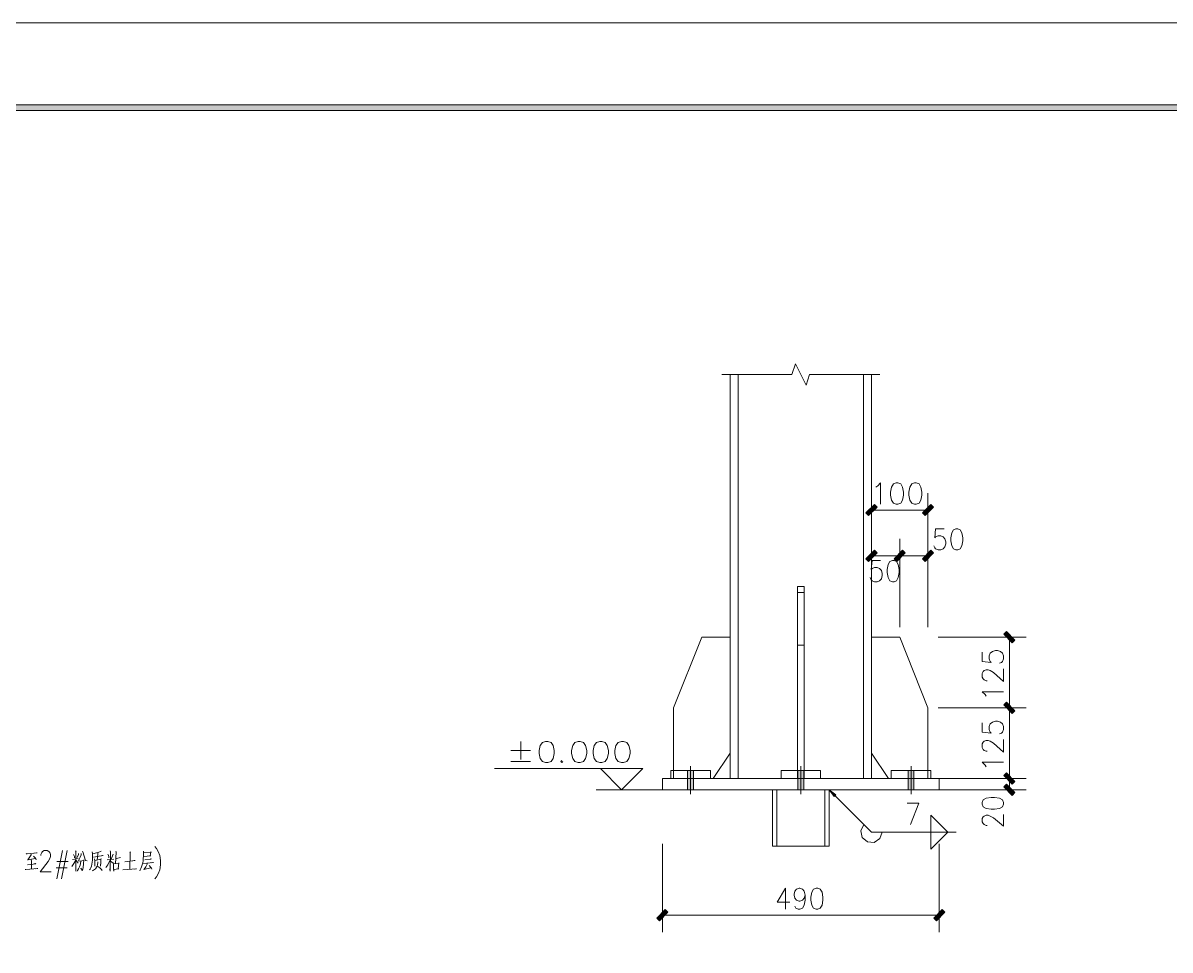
# Model space of a CAD drawing. Header units: millimetres. Extents: x 0 to 586, y 0 to 414.
# Drawn here: x 328.4 to 461.8, y 306.2 to 414.1 of the extents above; entities that cross this region are included whole.
import ezdxf

# ---------------------------------------------------------------- set-up
doc = ezdxf.new("R2010")
doc.units = ezdxf.units.MM

msp = doc.modelspace()

# ---------------------------------------------------------------- hatches: boundary and pattern name
h = msp.add_hatch(color=0)
h.dxf.hatch_style = 2
h.paths.add_polyline_path([(576.117861, 404.569083), (575.429944, 403.877639), (24.994306, 403.877639), (24.302861, 404.569083)])
h = msp.add_hatch(color=0)
h.dxf.hatch_style = 2
h.paths.add_polyline_path([(426.741167, 356.764167), (426.427194, 357.078139), (427.414972, 358.062389), (427.725417, 357.748417)])
h = msp.add_hatch(color=0)
h.dxf.hatch_style = 2
h.paths.add_polyline_path([(433.313417, 356.764167), (432.999444, 357.078139), (433.987222, 358.062389), (434.301194, 357.748417)])
h = msp.add_hatch(color=0)
h.dxf.hatch_style = 2
h.paths.add_polyline_path([(426.741167, 351.44075), (426.427194, 351.754722), (427.414972, 352.738972), (427.725417, 352.425)])
h = msp.add_hatch(color=0)
h.dxf.hatch_style = 2
h.paths.add_polyline_path([(430.029056, 351.44075), (429.715083, 351.754722), (430.699333, 352.738972), (431.013306, 352.425)])
h = msp.add_hatch(color=0)
h.dxf.hatch_style = 2
h.paths.add_polyline_path([(430.029056, 351.44075), (429.715083, 351.754722), (430.699333, 352.738972), (431.013306, 352.425)])
h = msp.add_hatch(color=0)
h.dxf.hatch_style = 2
h.paths.add_polyline_path([(433.313417, 351.44075), (432.999444, 351.754722), (433.987222, 352.738972), (434.301194, 352.425)])
h = msp.add_hatch(color=0)
h.dxf.hatch_style = 2
h.paths.add_polyline_path([(442.464472, 342.959972), (442.778444, 343.273944), (443.766222, 342.289694), (443.45225, 341.975722)])
h = msp.add_hatch(color=0)
h.dxf.hatch_style = 2
h.paths.add_polyline_path([(442.464472, 334.743778), (442.778444, 335.05775), (443.766222, 334.0735), (443.45225, 333.759528)])
h = msp.add_hatch(color=0)
h.dxf.hatch_style = 2
h.paths.add_polyline_path([(442.464472, 334.743778), (442.778444, 335.05775), (443.766222, 334.0735), (443.45225, 333.759528)])
h = msp.add_hatch(color=0)
h.dxf.hatch_style = 2
h.paths.add_polyline_path([(405.697972, 327.113194), (406.389417, 327.113194), (406.389417, 324.876583), (405.697972, 324.876583)])
h = msp.add_hatch(color=0)
h.dxf.hatch_style = 2
h.paths.add_polyline_path([(405.697972, 327.113194), (406.389417, 327.113194), (406.389417, 324.876583), (405.697972, 324.876583)])
h = msp.add_hatch(color=0)
h.dxf.hatch_style = 2
h.paths.add_polyline_path([(418.517917, 327.113194), (419.205833, 327.113194), (419.205833, 324.876583), (418.517917, 324.876583)])
h = msp.add_hatch(color=0)
h.dxf.hatch_style = 2
h.paths.add_polyline_path([(418.517917, 327.113194), (419.205833, 327.113194), (419.205833, 324.876583), (418.517917, 324.876583)])
h = msp.add_hatch(color=0)
h.dxf.hatch_style = 2
h.paths.add_polyline_path([(431.334333, 327.113194), (432.02225, 327.113194), (432.02225, 324.876583), (431.334333, 324.876583)])
h = msp.add_hatch(color=0)
h.dxf.hatch_style = 2
h.paths.add_polyline_path([(431.334333, 327.113194), (432.02225, 327.113194), (432.02225, 324.876583), (431.334333, 324.876583)])
h = msp.add_hatch(color=0)
h.dxf.hatch_style = 2
h.paths.add_polyline_path([(442.464472, 326.527583), (442.778444, 326.841556), (443.766222, 325.857306), (443.45225, 325.543333)])
h = msp.add_hatch(color=0)
h.dxf.hatch_style = 2
h.paths.add_polyline_path([(442.464472, 326.527583), (442.778444, 326.841556), (443.766222, 325.857306), (443.45225, 325.543333)])
h = msp.add_hatch(color=0)
h.dxf.hatch_style = 2
h.paths.add_polyline_path([(442.464472, 325.21525), (442.778444, 325.529222), (443.766222, 324.541444), (443.45225, 324.227472)])
h = msp.add_hatch(color=0)
h.dxf.hatch_style = 2
h.paths.add_polyline_path([(422.148, 324.876583), (422.948806, 324.287444), (422.740667, 324.075778)])
h = msp.add_hatch(color=0)
h.dxf.hatch_style = 2
h.paths.add_polyline_path([(402.420667, 309.643639), (402.106694, 309.957611), (403.094472, 310.941861), (403.408444, 310.627889)])
h = msp.add_hatch(color=0)
h.dxf.hatch_style = 2
h.paths.add_polyline_path([(434.629278, 309.643639), (434.315306, 309.957611), (435.299556, 310.941861), (435.613528, 310.627889)])

# ---------------------------------------------------------------- linework, layer by layer
at = {"color": 0, "lineweight": 0}
for points in [[(0, 0), (585.632278, 0), (585.632278, 414.0835), (0, 414.0835)], [(576.117861, 404.569083), (575.429944, 403.877639), (24.994306, 403.877639), (24.302861, 404.569083)], [(429.944389, 360.567111), (429.626889, 360.450694), (429.411694, 360.097917), (429.305861, 359.512306), (429.305861, 359.159528), (429.411694, 358.573917), (429.626889, 358.221139), (429.944389, 358.104722), (430.159583, 358.104722), (430.477083, 358.221139), (430.692278, 358.573917), (430.798111, 359.159528), (430.798111, 359.512306), (430.692278, 360.097917), (430.477083, 360.450694), (430.159583, 360.567111)], [(432.075167, 360.567111), (431.754139, 360.450694), (431.542472, 360.097917), (431.436639, 359.512306), (431.436639, 359.159528), (431.542472, 358.573917), (431.754139, 358.221139), (432.075167, 358.104722), (432.286833, 358.104722), (432.607861, 358.221139), (432.819528, 358.573917), (432.925361, 359.159528), (432.925361, 359.512306), (432.819528, 360.097917), (432.607861, 360.450694), (432.286833, 360.567111)], [(426.741167, 356.764167), (426.427194, 357.078139), (427.414972, 358.062389), (427.725417, 357.748417)], [(433.313417, 356.764167), (432.999444, 357.078139), (433.987222, 358.062389), (434.301194, 357.748417)], [(436.904694, 355.243694), (436.608361, 355.127278), (436.410806, 354.7745), (436.312028, 354.188889), (436.312028, 353.836111), (436.410806, 353.2505), (436.608361, 352.897722), (436.904694, 352.781306), (437.10225, 352.781306), (437.395056, 352.897722), (437.592611, 353.2505), (437.691389, 353.836111), (437.691389, 354.188889), (437.592611, 354.7745), (437.395056, 355.127278), (437.10225, 355.243694)], [(426.741167, 351.44075), (426.427194, 351.754722), (427.414972, 352.738972), (427.725417, 352.425)], [(430.029056, 351.44075), (429.715083, 351.754722), (430.699333, 352.738972), (431.013306, 352.425)], [(430.029056, 351.44075), (429.715083, 351.754722), (430.699333, 352.738972), (431.013306, 352.425)], [(433.313417, 351.44075), (432.999444, 351.754722), (433.987222, 352.738972), (434.301194, 352.425)], [(429.510472, 351.546583), (429.214139, 351.430167), (429.016583, 351.077389), (428.917806, 350.491778), (428.917806, 350.139), (429.016583, 349.553389), (429.214139, 349.200611), (429.510472, 349.080667), (429.708028, 349.080667), (430.000833, 349.200611), (430.198389, 349.553389), (430.297167, 350.139), (430.297167, 350.491778), (430.198389, 351.077389), (430.000833, 351.430167), (429.708028, 351.546583)], [(442.464472, 342.959972), (442.778444, 343.273944), (443.766222, 342.289694), (443.45225, 341.975722)], [(442.464472, 334.743778), (442.778444, 335.05775), (443.766222, 334.0735), (443.45225, 333.759528)], [(442.464472, 334.743778), (442.778444, 335.05775), (443.766222, 334.0735), (443.45225, 333.759528)], [(389.184444, 330.496333), (388.806972, 330.379917), (388.5565, 330.027139), (388.4295, 329.441528), (388.4295, 329.08875), (388.5565, 328.503139), (388.806972, 328.150361), (389.184444, 328.033944), (389.438444, 328.033944), (389.815917, 328.150361), (390.066389, 328.503139), (390.193389, 329.08875), (390.193389, 329.441528), (390.066389, 330.027139), (389.815917, 330.379917), (389.438444, 330.496333)], [(392.959167, 330.496333), (392.581694, 330.379917), (392.331222, 330.027139), (392.204222, 329.441528), (392.204222, 329.08875), (392.331222, 328.503139), (392.581694, 328.150361), (392.959167, 328.033944), (393.213167, 328.033944), (393.590639, 328.150361), (393.841111, 328.503139), (393.968111, 329.08875), (393.968111, 329.441528), (393.841111, 330.027139), (393.590639, 330.379917), (393.213167, 330.496333)], [(395.478, 330.496333), (395.100528, 330.379917), (394.846528, 330.027139), (394.723056, 329.441528), (394.723056, 329.08875), (394.846528, 328.503139), (395.100528, 328.150361), (395.478, 328.033944), (395.728472, 328.033944), (396.105944, 328.150361), (396.356417, 328.503139), (396.483417, 329.08875), (396.483417, 329.441528), (396.356417, 330.027139), (396.105944, 330.379917), (395.728472, 330.496333)], [(397.993306, 330.496333), (397.615833, 330.379917), (397.365361, 330.027139), (397.238361, 329.441528), (397.238361, 329.08875), (397.365361, 328.503139), (397.615833, 328.150361), (397.993306, 328.033944), (398.243778, 328.033944), (398.62125, 328.150361), (398.87525, 328.503139), (398.998722, 329.08875), (398.998722, 329.441528), (398.87525, 330.027139), (398.62125, 330.379917), (398.243778, 330.496333)], [(405.697972, 327.113194), (406.389417, 327.113194), (406.389417, 324.876583), (405.697972, 324.876583)], [(405.697972, 327.113194), (406.389417, 327.113194), (406.389417, 324.876583), (405.697972, 324.876583)], [(418.517917, 327.113194), (419.205833, 327.113194), (419.205833, 324.876583), (418.517917, 324.876583)], [(418.517917, 327.113194), (419.205833, 327.113194), (419.205833, 324.876583), (418.517917, 324.876583)], [(431.334333, 327.113194), (432.02225, 327.113194), (432.02225, 324.876583), (431.334333, 324.876583)], [(431.334333, 327.113194), (432.02225, 327.113194), (432.02225, 324.876583), (431.334333, 324.876583)], [(442.464472, 326.527583), (442.778444, 326.841556), (443.766222, 325.857306), (443.45225, 325.543333)], [(442.464472, 326.527583), (442.778444, 326.841556), (443.766222, 325.857306), (443.45225, 325.543333)], [(442.464472, 325.21525), (442.778444, 325.529222), (443.766222, 324.541444), (443.45225, 324.227472)], [(422.148, 324.876583), (422.948806, 324.287444), (422.740667, 324.075778)], [(439.95975, 323.200889), (440.076167, 322.908083), (440.428944, 322.710528), (441.014556, 322.61175), (441.367333, 322.61175), (441.956472, 322.710528), (442.305722, 322.908083), (442.425667, 323.200889), (442.425667, 323.398444), (442.305722, 323.694778), (441.956472, 323.892333), (441.367333, 323.991111), (441.014556, 323.991111), (440.428944, 323.892333), (440.076167, 323.694778), (439.95975, 323.398444)], [(420.634583, 313.446583), (420.341778, 313.330167), (420.144222, 312.977389), (420.045444, 312.391778), (420.045444, 312.039), (420.144222, 311.453389), (420.341778, 311.100611), (420.634583, 310.984194), (420.832139, 310.984194), (421.128472, 311.100611), (421.326028, 311.453389), (421.424806, 312.039), (421.424806, 312.391778), (421.326028, 312.977389), (421.128472, 313.330167), (420.832139, 313.446583)], [(402.420667, 309.643639), (402.106694, 309.957611), (403.094472, 310.941861), (403.408444, 310.627889)], [(434.629278, 309.643639), (434.315306, 309.957611), (435.299556, 310.941861), (435.613528, 310.627889)]]:
    msp.add_lwpolyline(points, close=True, dxfattribs=at)
for points in [[(417.833528, 373.1895), (418.246278, 374.420694)], [(418.246278, 374.420694), (419.477472, 371.954778)], [(409.659667, 373.1895), (417.833528, 373.1895)], [(410.643917, 326.192444), (410.643917, 373.1895)], [(411.564667, 373.1895), (411.564667, 326.192444)], [(419.477472, 371.954778), (419.886694, 373.1895)], [(419.886694, 373.1895), (428.064083, 373.1895)], [(426.155556, 326.192444), (426.155556, 373.1895)], [(427.076306, 373.1895), (427.076306, 326.192444)], [(427.601944, 360.097917), (427.817139, 360.217861), (428.134639, 360.567111), (428.134639, 358.104722)], [(427.076306, 343.806639), (427.076306, 359.385306)], [(433.648556, 343.806639), (433.648556, 359.385306)], [(427.076306, 357.413278), (433.648556, 357.413278)], [(435.521806, 355.243694), (434.537556, 355.243694), (434.438778, 354.188889), (434.537556, 354.305306), (434.833889, 354.421722), (435.130222, 354.421722), (435.423028, 354.305306), (435.620583, 354.068944), (435.719361, 353.719694), (435.719361, 353.483333), (435.620583, 353.130556), (435.423028, 352.897722), (435.130222, 352.781306), (434.833889, 352.781306), (434.537556, 352.897722), (434.438778, 353.014139), (434.34, 353.2505)], [(427.076306, 343.806639), (427.076306, 354.061889)], [(430.364194, 343.806639), (430.364194, 354.061889)], [(430.364194, 343.806639), (430.364194, 354.061889)], [(433.648556, 343.806639), (433.648556, 354.061889)], [(428.127583, 351.546583), (427.143333, 351.546583), (427.044556, 350.491778), (427.143333, 350.608194), (427.439667, 350.724611), (427.736, 350.724611), (428.028806, 350.608194), (428.226361, 350.371833), (428.325139, 350.022583), (428.325139, 349.786222), (428.226361, 349.433444), (428.028806, 349.200611), (427.736, 349.080667), (427.439667, 349.080667), (427.143333, 349.200611), (427.044556, 349.317028), (426.945778, 349.553389)], [(427.076306, 352.089861), (430.364194, 352.089861)], [(430.364194, 352.089861), (433.648556, 352.089861)], [(418.468528, 348.540917), (418.468528, 326.192444)], [(419.255222, 348.540917), (418.468528, 348.540917)], [(419.255222, 326.192444), (419.255222, 348.540917)], [(419.255222, 347.817722), (418.468528, 347.817722)], [(407.359556, 342.624833), (404.071667, 334.408639)], [(410.643917, 342.624833), (407.359556, 342.624833)], [(410.643917, 329.15225), (410.643917, 342.624833)], [(419.255222, 341.682917), (418.468528, 341.682917)], [(427.076306, 342.624833), (430.364194, 342.624833)], [(427.076306, 329.15225), (427.076306, 342.624833)], [(430.364194, 342.624833), (433.648556, 334.408639)], [(434.833889, 342.624833), (445.085611, 342.624833)], [(443.113583, 334.408639), (443.113583, 342.624833)], [(439.95975, 340.868), (439.95975, 339.802611), (441.014556, 339.696778), (440.898139, 339.802611), (440.781722, 340.120111), (440.781722, 340.441139), (440.898139, 340.762167), (441.1345, 340.973833), (441.487278, 341.079667), (441.720111, 341.079667), (442.072889, 340.973833), (442.305722, 340.762167), (442.425667, 340.441139), (442.425667, 340.120111), (442.305722, 339.802611), (442.189306, 339.696778), (441.956472, 339.590944)], [(440.545361, 337.566), (440.428944, 337.566), (440.196111, 337.671833), (440.076167, 337.777667), (439.95975, 337.992861), (439.95975, 338.419722), (440.076167, 338.631389), (440.196111, 338.737222), (440.428944, 338.843056), (440.665306, 338.843056), (440.898139, 338.737222), (441.250917, 338.525556), (442.425667, 337.460167), (442.425667, 338.948889)], [(440.428944, 335.75625), (440.312528, 335.967917), (439.95975, 336.288944), (442.425667, 336.288944)], [(404.071667, 334.408639), (404.071667, 327.113194)], [(433.648556, 334.408639), (433.648556, 327.113194)], [(434.833889, 334.408639), (445.085611, 334.408639)], [(434.833889, 334.408639), (445.085611, 334.408639)], [(443.113583, 326.192444), (443.113583, 334.408639)], [(439.95975, 332.651806), (439.95975, 331.586417), (441.014556, 331.480583), (440.898139, 331.586417), (440.781722, 331.907444), (440.781722, 332.224944), (440.898139, 332.545972), (441.1345, 332.757639), (441.487278, 332.863472), (441.720111, 332.863472), (442.072889, 332.757639), (442.305722, 332.545972), (442.425667, 332.224944), (442.425667, 331.907444), (442.305722, 331.586417), (442.189306, 331.480583), (441.956472, 331.37475)], [(386.291667, 330.496333), (386.291667, 328.386722)], [(440.545361, 329.349806), (440.428944, 329.349806), (440.196111, 329.455639), (440.076167, 329.565), (439.95975, 329.776667), (439.95975, 330.203528), (440.076167, 330.415194), (440.196111, 330.521028), (440.428944, 330.626861), (440.665306, 330.626861), (440.898139, 330.521028), (441.250917, 330.309361), (442.425667, 329.243972), (442.425667, 330.736222)], [(385.15925, 329.441528), (387.424083, 329.441528)], [(391.071806, 328.266778), (390.948333, 328.150361), (391.071806, 328.033944), (391.198806, 328.150361)], [(408.671889, 326.192444), (410.643917, 329.15225)], [(429.048333, 326.192444), (427.076306, 329.15225)], [(400.490972, 327.3425), (383.236611, 327.3425)], [(385.15925, 328.150361), (387.424083, 328.150361)], [(398.025056, 324.876583), (395.559139, 327.3425)], [(398.025056, 324.876583), (400.490972, 327.3425)], [(403.743583, 327.113194), (403.743583, 326.192444)], [(408.343806, 327.113194), (403.743583, 327.113194)], [(404.071667, 326.192444), (404.071667, 327.113194)], [(406.043694, 327.638833), (406.043694, 324.350944)], [(406.043694, 327.638833), (406.043694, 324.350944)], [(408.343806, 327.113194), (408.343806, 326.192444)], [(421.160222, 327.113194), (416.56, 327.113194)], [(416.56, 327.113194), (416.56, 326.192444)], [(418.860111, 327.638833), (418.860111, 324.350944)], [(418.860111, 327.638833), (418.860111, 324.350944)], [(421.160222, 327.113194), (421.160222, 326.192444)], [(433.980167, 327.113194), (429.376417, 327.113194)], [(429.376417, 327.113194), (429.376417, 326.192444)], [(431.676528, 327.638833), (431.676528, 324.350944)], [(431.676528, 327.638833), (431.676528, 324.350944)], [(433.648556, 326.192444), (433.648556, 327.113194)], [(433.980167, 327.113194), (433.980167, 326.192444)], [(440.428944, 327.540056), (440.312528, 327.751722), (439.95975, 328.07275), (442.425667, 328.07275)], [(434.964417, 326.192444), (402.759333, 326.192444)], [(402.759333, 326.192444), (402.759333, 324.876583)], [(410.643917, 326.192444), (427.076306, 326.192444)], [(434.833889, 326.192444), (445.085611, 326.192444)], [(434.833889, 326.192444), (445.085611, 326.192444)], [(434.964417, 326.192444), (434.964417, 324.876583)], [(443.113583, 324.876583), (443.113583, 326.192444)], [(395.068778, 324.876583), (405.221722, 324.876583)], [(402.759333, 324.876583), (434.964417, 324.876583)], [(415.57575, 318.304333), (415.57575, 324.876583)], [(416.073167, 324.876583), (416.073167, 318.304333)], [(421.647056, 318.304333), (421.647056, 324.876583)], [(422.148, 324.876583), (422.148, 318.304333)], [(422.148, 324.876583), (427.076306, 319.948278)], [(434.833889, 324.876583), (445.085611, 324.876583)], [(431.217917, 323.299667), (432.597278, 323.299667), (431.613028, 320.837278)], [(433.980167, 321.920306), (435.948667, 319.948278)], [(433.980167, 319.948278), (433.980167, 321.920306)], [(440.545361, 320.7385), (440.428944, 320.7385), (440.196111, 320.837278), (440.076167, 320.936056), (439.95975, 321.130083), (439.95975, 321.525194), (440.076167, 321.72275), (440.196111, 321.821528), (440.428944, 321.920306), (440.665306, 321.920306), (440.898139, 321.821528), (441.250917, 321.623972), (442.425667, 320.639722), (442.425667, 322.019083)], [(426.204944, 320.819639), (425.855694, 320.110556), (426.010917, 319.330917), (426.607111, 318.808806), (427.397333, 318.759417), (428.0535, 319.196861), (428.311028, 319.948278)], [(427.076306, 319.948278), (436.936444, 319.948278)], [(433.980167, 317.97625), (435.948667, 319.948278)], [(433.980167, 319.948278), (433.980167, 317.97625)], [(328.788889, 317.457667), (328.83475, 317.418861), (328.894722, 317.4365), (330.044778, 317.535278), (329.984806, 317.552917), (329.783722, 317.514111)], [(330.489278, 317.217778), (330.489278, 317.337722), (330.584528, 317.570556), (330.67625, 317.686972), (330.863222, 317.806917), (331.233639, 317.806917), (331.417083, 317.686972), (331.512333, 317.570556), (331.604056, 317.337722), (331.604056, 317.101361), (331.512333, 316.865), (331.325361, 316.51575), (330.397556, 315.341), (331.695778, 315.341)], [(332.997528, 317.806917), (332.344889, 314.519028)], [(333.551389, 317.806917), (332.902278, 314.519028)], [(334.521528, 317.78575), (334.599139, 317.6905), (334.567389, 317.708139), (334.567389, 315.418611), (334.539167, 315.573833), (334.567389, 315.863111)], [(335.318806, 317.729306), (335.368194, 317.669333), (335.671583, 316.64275), (335.872667, 316.603944), (335.689222, 316.660389), (335.625722, 316.815611)], [(336.45475, 317.651694), (336.4865, 317.457667), (336.500611, 316.992), (336.4865, 316.699194), (336.45475, 316.466361), (336.426528, 316.233528), (336.363028, 315.979528), (336.285417, 315.806667), (336.225444, 315.651444), (336.147833, 315.552667)], [(337.484861, 317.746944), (337.439, 317.6905), (337.237917, 317.612889), (336.945111, 317.535278), (336.51825, 317.4365)], [(337.100333, 317.535278), (337.100333, 317.397694), (337.040361, 316.699194)], [(338.557306, 317.78575), (338.603167, 317.669333), (338.589056, 317.708139), (338.543194, 315.418611), (338.525556, 315.573833), (338.525556, 315.552667), (338.543194, 315.845472)], [(339.217, 317.729306), (339.262861, 317.669333), (339.231111, 317.630528), (339.18525, 316.272333)], [(340.843306, 317.669333), (340.903278, 317.591722), (340.889167, 317.612889), (340.843306, 315.612639)], [(342.409639, 317.729306), (342.437861, 317.535278), (342.409639, 317.164861), (342.392, 316.875583), (342.377889, 316.621583), (342.332028, 316.367583), (342.268528, 316.13475), (342.194444, 315.923083), (342.116833, 315.707889), (342.039222, 315.552667), (341.97925, 315.43625)], [(342.4555, 317.535278), (343.3445, 317.612889), (343.281, 317.669333), (343.189278, 317.186028), (343.266889, 317.186028), (342.42375, 317.108417)], [(343.75725, 318.276111), (343.944222, 318.03975), (344.127667, 317.686972), (344.314639, 317.217778), (344.406361, 316.632167), (344.406361, 316.162972), (344.314639, 315.573833), (344.127667, 315.104639), (343.944222, 314.755389), (343.75725, 314.519028)], [(402.759333, 318.575972), (402.759333, 308.320722)], [(415.57575, 318.304333), (422.148, 318.304333)], [(434.964417, 318.575972), (434.964417, 308.320722)], [(329.370972, 317.397694), (329.353333, 317.302444), (328.954694, 316.738), (328.926472, 316.738), (329.847222, 316.893222)], [(328.940583, 316.155917), (329.907194, 316.272333), (329.847222, 316.289972), (329.706111, 316.251167)], [(329.370972, 316.720361), (329.399194, 316.621583), (329.399194, 315.651444)], [(329.614389, 317.147222), (329.815472, 316.953194), (329.907194, 316.836778), (329.953056, 316.720361)], [(332.344889, 316.51575), (333.646639, 316.51575)], [(334.539167, 316.776806), (334.447444, 316.505167), (334.338083, 316.311139), (334.260472, 316.173556), (334.094667, 315.961889)], [(334.828444, 316.875583), (334.154639, 316.776806)], [(334.278111, 317.358889), (334.383944, 317.126056), (334.401583, 316.970833)], [(334.585028, 316.64275), (334.782583, 316.427556), (334.800222, 316.349944)], [(334.860194, 317.457667), (334.846083, 317.34125), (334.690861, 317.009639)], [(335.153, 316.543972), (335.043639, 316.117111), (334.966028, 315.901917), (334.860194, 315.669083), (334.754361, 315.496222), (334.690861, 315.397444)], [(335.167111, 317.457667), (335.167111, 317.320083), (335.061278, 317.030806), (334.951917, 316.797972), (334.846083, 316.582778)], [(334.966028, 316.582778), (335.519889, 316.660389), (335.488139, 316.720361), (335.396417, 315.824306), (335.368194, 315.651444), (335.318806, 315.513861), (335.290583, 315.457417), (335.12125, 315.767861), (335.290583, 315.513861)], [(337.100333, 316.505167), (337.100333, 316.406389), (337.068583, 316.155917), (337.022722, 316.000694), (336.976861, 315.884278), (336.916889, 315.7855), (336.839278, 315.69025), (336.733444, 315.591472), (336.624083, 315.513861), (336.546472, 315.475056), (336.4865, 315.43625)], [(336.609972, 317.048444), (337.714167, 317.224833), (337.650667, 317.242472), (337.544833, 317.203667)], [(336.733444, 316.836778), (336.761667, 316.660389), (336.761667, 315.979528), (336.747556, 316.078306), (336.761667, 316.194722)], [(336.761667, 316.660389), (337.513083, 316.797972), (337.467222, 316.836778), (337.453111, 316.582778), (337.453111, 316.289972), (337.439, 316.117111), (337.40725, 315.979528), (337.40725, 316.095944), (337.439, 316.212361)], [(338.557306, 316.720361), (338.405611, 316.406389), (338.2645, 316.13475), (338.158667, 315.979528), (338.052833, 315.845472)], [(338.204528, 316.738), (338.970056, 316.815611)], [(338.282139, 317.320083), (338.29625, 317.34125), (338.387972, 317.126056), (338.387972, 316.953194)], [(338.589056, 316.582778), (338.758389, 316.466361), (338.786611, 316.406389), (338.818361, 316.328778)], [(338.895972, 317.380056), (338.680778, 316.797972)], [(338.910083, 316.406389), (338.941833, 316.233528), (338.941833, 315.901917), (338.955944, 315.397444), (338.924194, 315.591472), (339.538028, 315.669083), (339.463944, 315.669083), (339.555667, 316.38875), (339.569778, 316.311139), (338.955944, 316.251167)], [(339.294611, 316.893222), (339.739111, 317.009639)], [(340.243583, 316.505167), (341.457139, 316.64275), (341.443028, 316.64275), (341.333667, 316.660389), (341.181972, 316.603944)], [(342.437861, 316.311139), (343.573806, 316.406389), (343.496194, 316.427556), (343.404472, 316.38875)], [(342.86825, 316.289972), (342.854139, 316.233528), (342.684806, 315.901917), (342.501361, 315.651444), (342.469611, 315.612639), (343.281, 315.806667)], [(342.575444, 316.738), (343.326861, 316.815611), (343.281, 316.836778), (343.206917, 316.797972)], [(328.679528, 315.612639), (328.725389, 315.612639), (330.1365, 315.707889), (330.058889, 315.729056), (329.921306, 315.69025)], [(332.253167, 315.810194), (333.551389, 315.810194)], [(337.114444, 315.940722), (337.329639, 315.806667), (337.439, 315.707889), (337.530722, 315.612639), (337.604806, 315.496222)], [(340.031917, 315.552667), (341.626472, 315.669083), (341.53475, 315.69025), (341.333667, 315.651444)], [(343.097556, 316.078306), (343.298639, 315.806667), (343.3445, 315.746694), (343.37625, 315.69025), (343.390361, 315.630278)], [(417.085639, 313.446583), (416.101389, 311.806167), (417.579528, 311.806167)], [(417.085639, 313.446583), (417.085639, 310.984194)], [(419.354, 312.628139), (419.255222, 312.275361), (419.057667, 312.039), (418.761333, 311.922583), (418.662556, 311.922583), (418.36975, 312.039), (418.172194, 312.275361), (418.073417, 312.628139), (418.073417, 312.744556), (418.172194, 313.097333), (418.36975, 313.330167), (418.662556, 313.446583), (418.761333, 313.446583), (419.057667, 313.330167), (419.255222, 313.097333), (419.354, 312.628139), (419.354, 312.039), (419.255222, 311.453389), (419.057667, 311.100611), (418.761333, 310.984194), (418.563778, 310.984194), (418.270972, 311.100611), (418.172194, 311.336972)], [(402.759333, 310.29275), (434.964417, 310.29275)]]:
    msp.add_lwpolyline(points, dxfattribs=at)

doc.saveas('drawing.dxf')
